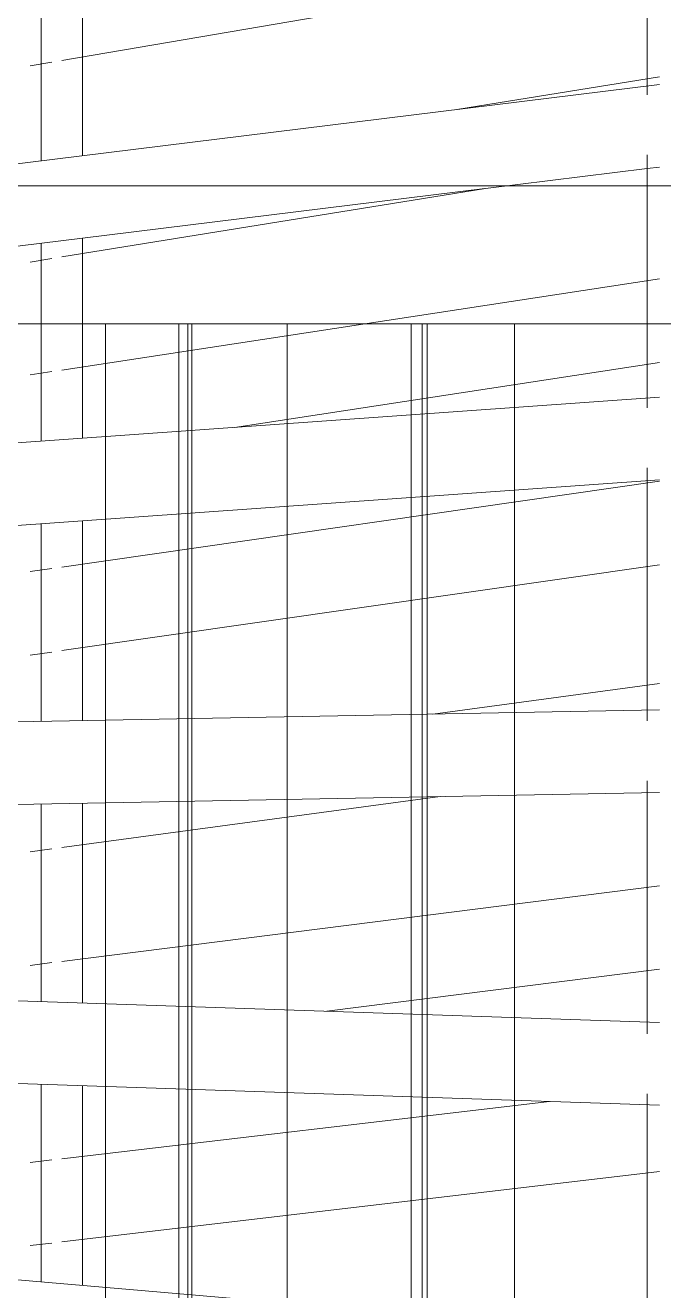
# Model space of a CAD drawing. Header units: millimetres. Extents: x 886808 to 1650903, y -1008069 to 230892.
# Drawn here: x 1015536.8 to 1015768.3, y -507648 to -507188.9 of the extents above; entities that cross this region are included whole.
import ezdxf
from ezdxf.xclip import XClip

# ---------------------------------------------------------------- set-up
doc = ezdxf.new("R2010")
doc.units = ezdxf.units.MM
doc.header["$XCLIPFRAME"] = 0
doc.layers.get('0').update_dxf_attribs({"lineweight": 0})
doc.layers.add('0.NETMANHNHAT-0.05', color=251, linetype='Continuous', lineweight=0)
doc.layers.add('A_Dim', color=8, linetype='Continuous', lineweight=5)

# ---------------------------------------------------------------- blocks, each defined once
blk = doc.blocks.new('A$C14C457CE')
for p, q in [((8880.19, 2783.08), (8880.19, 2874.83)), ((9085, 2833.25), (9085, 2760.97)), ((9092.5, 2795.53), (8875.8, 2832.5)), ((9100, 2830.61), (9100, 2759.12)), ((9103.88, 2793.59), (9096.12, 2794.92)), ((8875.8, 2789.6), (8949.2, 2777.73)), ((8875.8, 2786.79), (9371.71, 2725.59)), ((8880.19, 2669.48), (8880.19, 2761.27)), ((8875.8, 2756.81), (8880.19, 2756.27)), ((8880.19, 2756.27), (8938.81, 2749.05)), ((8938.81, 2749.05), (9092.5, 2724.21)), ((8939.08, 2749), (9085, 2731.01)), ((9085, 2731.01), (9085, 2658.46)), ((9085, 2731.01), (9261.51, 2709.22)), ((9100, 2729.15), (9100, 2657.4)), ((9096.12, 2723.62), (9103.88, 2722.37)), ((9092.5, 2683.17), (8875.8, 2716.26)), ((9029.89, 2662.38), (8875.8, 2685.91)), ((9103.88, 2681.43), (9096.12, 2682.61)), ((8875.8, 2673.33), (9285, 2644.25)), ((8880.19, 2555.9), (8880.19, 2647.71)), ((8875.8, 2643.39), (9285.11, 2614.3)), ((9092.5, 2611.7), (8875.8, 2642.87)), ((9085, 2628.52), (9085, 2555.98)), ((9100, 2627.45), (9100, 2555.7)), ((9092.5, 2581.39), (8875.8, 2612.56)), ((9103.88, 2610.06), (9096.12, 2611.18)), ((9103.88, 2579.75), (9096.12, 2580.87)), ((8957.9, 2558.36), (8875.8, 2569.45)), ((8875.8, 2559.89), (9389.39, 2550.29)), ((8875.8, 2529.93), (9389.49, 2520.33)), ((8880.19, 2442.33), (8880.19, 2534.14)), ((9092.5, 2509.91), (8955.28, 2528.45)), ((9085, 2526.02), (9085, 2453.52)), ((9100, 2525.74), (9100, 2454.02)), ((9103.88, 2508.37), (9096.12, 2509.42)), ((9092.5, 2468.6), (8875.8, 2495.99)), ((8996.37, 2450.53), (8875.8, 2465.77)), ((9103.88, 2467.16), (9096.12, 2468.15)), ((8875.8, 2446.47), (9389.39, 2463.76)), ((8875.8, 2416.46), (9389.45, 2433.75)), ((8880.19, 2328.78), (8880.19, 2420.55)), ((9085, 2423.5), (9085, 2351.07)), ((9100, 2424.01), (9100, 2352.36)), ((9092.5, 2396.98), (8915.62, 2417.8)), ((9092.5, 2366.81), (8875.8, 2392.32)), ((9103.88, 2395.64), (9096.12, 2396.55)), ((8875.8, 2333.07), (9389.39, 2377.25)), ((9103.88, 2365.47), (9096.12, 2366.39))]:
    blk.add_line(p, q)

msp = doc.modelspace()

# ---------------------------------------------------------------- linework, layer by layer
at = {"layer": '0.NETMANHNHAT-0.05', "transparency": 33554636}
for p, q in [((1015432.53, -507247.13), (1016607.53, -507247.13)), ((1015432.53, -507297.13), (1016607.53, -507297.13)), ((1015565.95, -508197.13), (1015565.95, -507297.13)), ((1015592.45, -507297.13), (1015592.45, -508197.13)), ((1015595.71, -508197.13), (1015595.71, -507297.13)), ((1015597.22, -507297.13), (1015597.22, -508197.13)), ((1015631.79, -508197.13), (1015631.79, -507297.13)), ((1015676.75, -507297.13), (1015676.75, -508197.13)), ((1015680.72, -508197.13), (1015680.72, -507297.13)), ((1015682.55, -507297.13), (1015682.55, -508197.13)), ((1015714.2, -508197.13), (1015714.2, -507297.13))]:
    msp.add_line(p, q, dxfattribs=at)

# ---------------------------------------------------------------- block references
at = {"layer": 'A_Dim', "transparency": 33554636}
ref = msp.add_blockref('A$C14C457CE', (1024642.53, -509997.13), dxfattribs=dict(at, xscale=-1))
XClip(ref).set_block_clipping_path([(7946.8262406772, -441.4141993674), (10608.649371153, 4022.528169149)])

doc.saveas('drawing.dxf')
